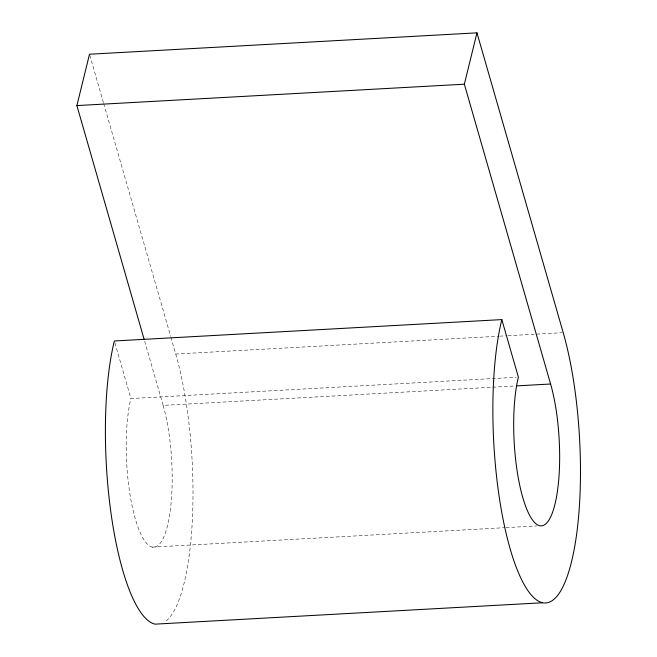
<?xml version="1.0" encoding="UTF-8"?>
<svg xmlns="http://www.w3.org/2000/svg" width="657" height="657" viewBox="0 0 657 657"><rect width="100%" height="100%" fill="white"/><g stroke="black" fill="none" stroke-linecap="round" stroke-linejoin="round"><path stroke-width="0.49" stroke-dasharray="3.29 2.46" d="M170.919 337.271L175.748 354.033L498.803 336.212M499.821 336.154L506.982 335.76M508.001 335.702L562.187 332.713M114.926 342.921L130.915 398.536L516.336 377.266M144.688 341.287L163.133 405.394L514.817 385.988M152.284 547.133L504.987 527.67M506.013 527.612L536.679 525.92M89.787 55.213L103.404 102.549M103.683 103.543L170.639 336.285M175.748 354.033A162.55 42.943 86.8 0 1 192.517 516.287A162.55 42.943 86.8 0 1 164.34 622.302M163.133 405.394A85.295 22.535 86.8 0 1 167.486 525.649A85.295 22.535 86.8 0 1 135.276 518.8A85.295 22.535 86.8 0 1 130.915 398.536"/><path stroke-width="0.99" d="M144.121 339.316L76.885 105.588L89.5 54.227L476.966 32.85L563.213 332.656A162.55 42.943 86.8 0 1 571.508 561.834A162.55 42.943 86.8 0 1 510.128 548.776A162.55 42.943 86.8 0 1 501.825 319.598L114.359 340.975A162.55 42.943 86.8 0 0 111.345 515.581A162.55 42.943 86.8 0 0 155.068 624.15L542.534 602.773M501.825 319.598L518.381 377.159A85.295 22.535 86.8 0 0 522.742 497.423A85.295 22.535 86.8 0 0 554.951 504.272A85.295 22.535 86.8 0 0 550.599 384.008L464.351 84.203L476.966 32.85M76.885 105.588L464.351 84.203M516.862 385.873L550.599 384.008"/></g></svg>
